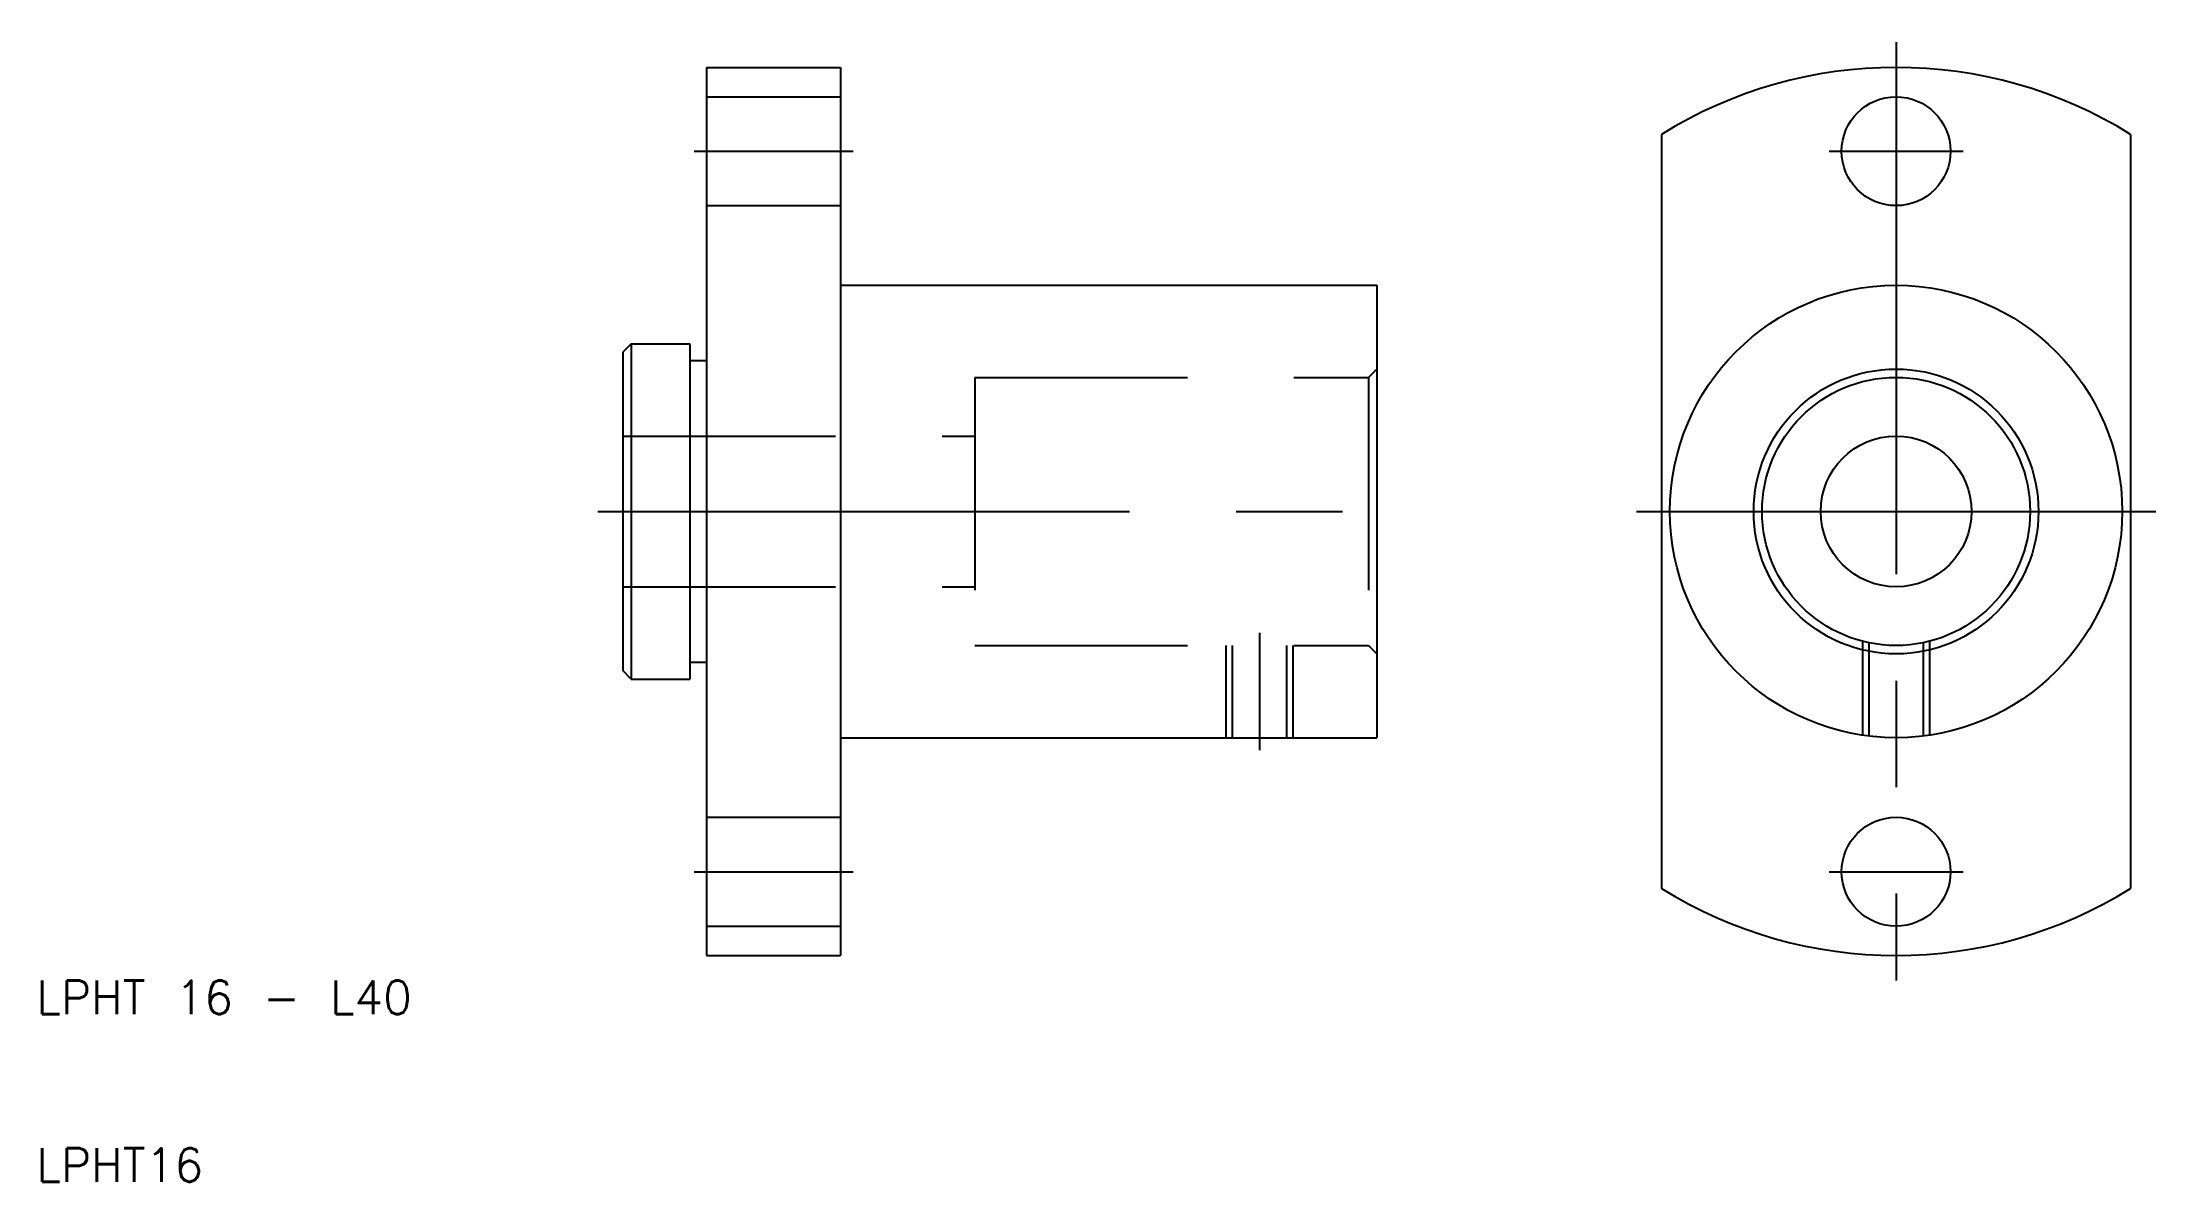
# Model space of a CAD drawing. Extents: x 10 to 136, y 10 to 78.
import ezdxf

# ---------------------------------------------------------------- set-up
doc = ezdxf.new("R2010")
doc.units = 0
doc.linetypes.add('CENTER', pattern=[50.8, 31.75, -6.35, 6.35, -6.35])
doc.linetypes.add('DASHED', pattern=[19.05, 12.7, -6.35])
doc.layers.get('0').update_dxf_attribs({"linetype": 'CONTINUOUS'})
doc.layers.add('CENTER', color=1, linetype='CENTER')
doc.styles.get("Standard").update_dxf_attribs({"font": 'txt.shx'})

msp = doc.modelspace()

# ---------------------------------------------------------------- linework, layer by layer
for p, q in [((50, 76.5), (58, 76.5)), ((50, 76.5), (50, 23.5)), ((58, 76.5), (58, 23.5)), ((107, 72.5), (107, 27.5)), ((135, 72.5), (135, 27.5)), ((58, 63.5), (90, 63.5)), ((90, 63.5), (90, 36.5)), ((45.5, 60), (45, 59.5)), ((45, 59.5), (45, 40.5)), ((45.5, 60), (49, 60)), ((45.5, 60), (45.5, 40)), ((49, 60), (49, 40)), ((49, 59), (50, 59)), ((45.5, 40), (45, 40.5)), ((49, 41), (50, 41)), ((45.5, 40), (49, 40)), ((58, 36.5), (90, 36.5)), ((50, 23.5), (58, 23.5))]:
    msp.add_line(p, q)
at = {"color": 3, "linetype": 'DASHED'}
for p, q in [((50, 74.75), (58, 74.75)), ((50, 68.25), (58, 68.25)), ((89.5, 58), (90, 58.5)), ((66, 58), (89.5, 58)), ((66, 58), (66, 42)), ((89.5, 58), (89.5, 42)), ((45, 54.5), (66, 54.5)), ((45, 45.5), (66, 45.5)), ((66, 42), (89.5, 42)), ((81, 42), (81, 36.5)), ((81.38, 42), (81.38, 36.5)), ((84.62, 42), (84.62, 36.5)), ((85, 42), (85, 36.5)), ((89.5, 42), (90, 41.5)), ((119, 42.25), (119, 36.65)), ((119.38, 42.17), (119.38, 36.6)), ((122.62, 42.17), (122.62, 36.6)), ((123, 42.25), (123, 36.65)), ((50, 31.75), (58, 31.75)), ((50, 25.25), (58, 25.25))]:
    msp.add_line(p, q, dxfattribs=at)
for centre, radius in [((121, 71.5), 3.25), ((121, 50), 13.5), ((121, 50), 8.5), ((121, 50), 8), ((121, 50), 4.5), ((121, 28.5), 3.25)]:
    msp.add_circle(centre, radius)
for start, end in [(58.1092, 121.8908), (238.1092, 301.8908)]:
    msp.add_arc((121, 50), 26.5, start, end)
at = {"layer": 'CENTER'}
for p, q in [((121, 78), (121, 22)), ((49.25, 71.5), (58.75, 71.5)), ((117, 71.5), (125, 71.5)), ((43.5, 50), (91.5, 50)), ((105.5, 50), (136.5, 50)), ((83, 42.75), (83, 35.75)), ((49.25, 28.5), (58.75, 28.5)), ((117, 28.5), (125, 28.5))]:
    msp.add_line(p, q, dxfattribs=at)

# ---------------------------------------------------------------- texts
for s, p in [('LPHT 16 - L40', (10, 20)), ('LPHT16', (10, 10))]:
    msp.add_text(s, height=2).set_placement(p)

doc.saveas('drawing.dxf')
